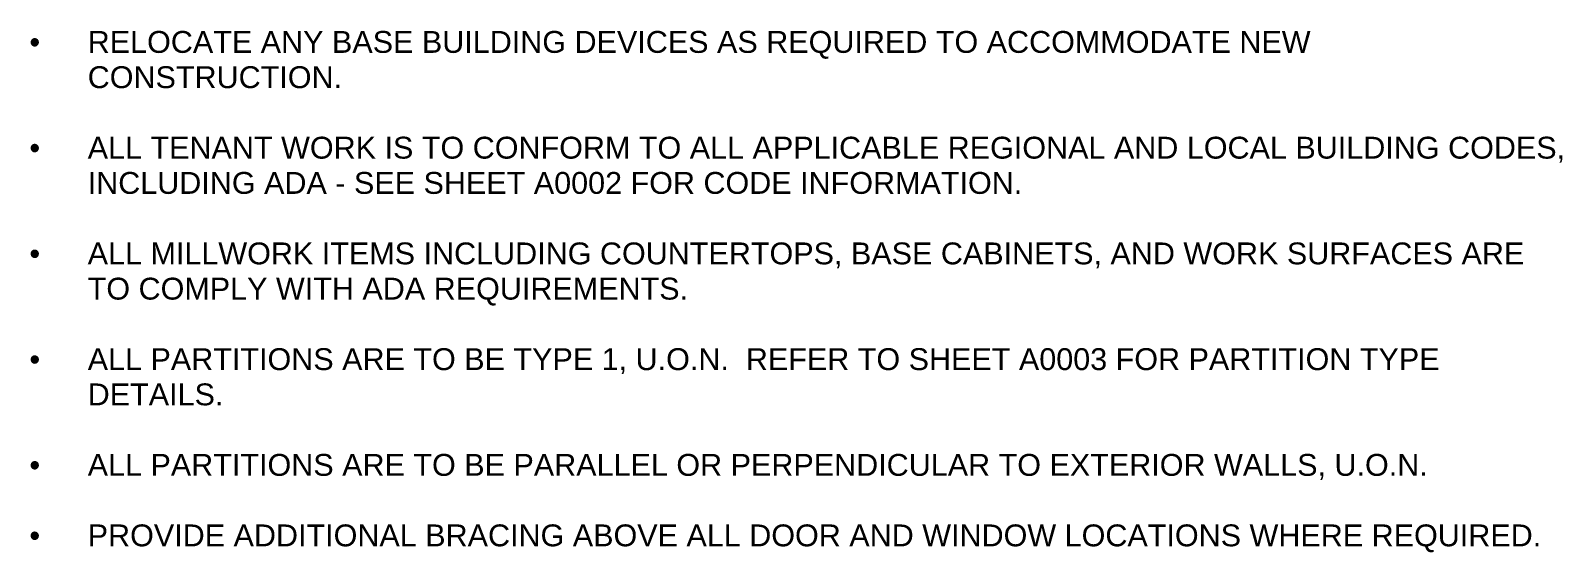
# Model space of a CAD drawing. Header units: inches. Extents: x 41 to 2552, y -541 to 533.
# Drawn here: x 2544.94 to 2551.51, y 129.48 to 131.72 of the extents above; entities that cross this region are included whole.
import ezdxf

# ---------------------------------------------------------------- set-up
doc = ezdxf.new("R2010")
doc.units = ezdxf.units.IN
doc.header["$MEASUREMENT"] = 0
doc.layers.add('G-ANNO-TEXT', color=231, linetype='Continuous', lineweight=9)
doc.styles.add('Arial', font='arial.ttf', dxfattribs={"height": 0.09375})

msp = doc.modelspace()

# ---------------------------------------------------------------- texts
at = {"layer": 'G-ANNO-TEXT', "color": 7, "attachment_point": 1, "style": 'Arial'}
for s, insert, char_height, width in [('•', (2544.9322, 131.7182), 0.0937, 0.303), ('RELOCATE ANY BASE BUILDING DEVICES AS REQUIRED TO ACCOMMODATE NEW ', (2545.1822, 131.7182), 0.09375, 6.48925), ('CONSTRUCTION.', (2545.1822, 131.5671), 0.09375, 1.341406), ('•', (2544.9322, 131.265), 0.0937, 0.303), ('ALL TENANT WORK IS TO CONFORM TO ALL APPLICABLE REGIONAL AND LOCAL BUILDING CODES, ', (2545.1822, 131.265), 0.09375, 7.795937), ('INCLUDING ADA - SEE SHEET A0002 FOR CODE INFORMATION.', (2545.1822, 131.114), 0.09375, 4.914281), ('•', (2544.9322, 130.8119), 0.0937, 0.303), ('ALL MILLWORK ITEMS INCLUDING COUNTERTOPS, BASE CABINETS, AND WORK SURFACES ARE ', (2545.1822, 130.8119), 0.09375, 7.616031), ('TO COMPLY WITH ADA REQUIREMENTS.', (2545.1822, 130.6609), 0.09375, 3.165719), ('•', (2544.9322, 130.3588), 0.0937, 0.303), ('ALL PARTITIONS ARE TO BE TYPE 1, U.O.N.  REFER TO SHEET A0003 FOR PARTITION TYPE ', (2545.1822, 130.3588), 0.09375, 7.139437), ('DETAILS.', (2545.1822, 130.2078), 0.09375, 0.710156), ('•', (2544.9322, 129.9057), 0.0937, 0.303), ('ALL PARTITIONS ARE TO BE PARALLEL OR PERPENDICULAR TO EXTERIOR WALLS, U.O.N.', (2545.1822, 129.9057), 0.09375, 7.047906), ('PROVIDE ADDITIONAL BRACING ABOVE ALL DOOR AND WINDOW LOCATIONS WHERE REQUIRED.', (2545.1822, 129.6036), 0.09375, 7.666531), ('•', (2544.9322, 129.6036), 0.0937, 0.303)]:
    msp.add_mtext(s, dxfattribs=dict(at, insert=insert, char_height=char_height, width=width))

doc.saveas('drawing.dxf')
